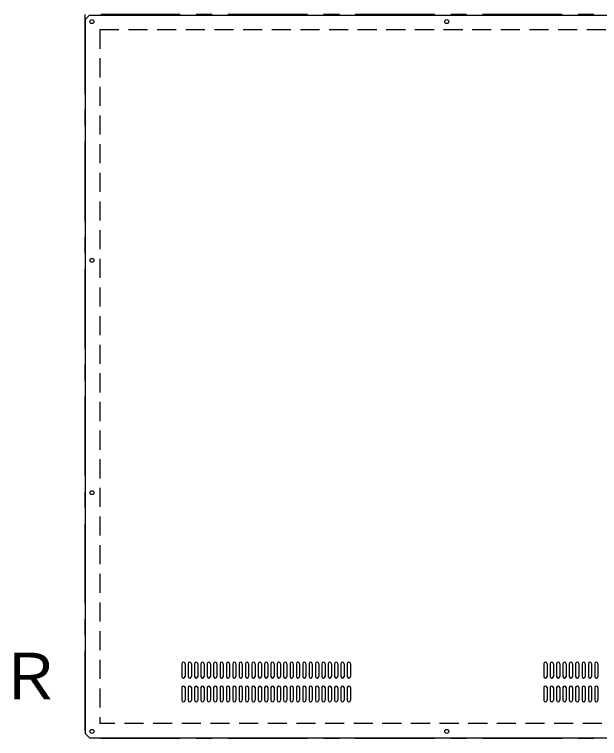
# Model space of a CAD drawing. Units: millimetres, scale not verified. Extents: x -3416 to 4046, y -2178 to 2260.
# Drawn here: x -3416 to -2681, y 1249 to 2159 of the extents above; entities that cross this region are included whole.
import ezdxf
from ezdxf.enums import TextEntityAlignment as Align

# ---------------------------------------------------------------- set-up
doc = ezdxf.new("R2010")
doc.units = ezdxf.units.MM
doc.header["$LTSCALE"] = 20
doc.linetypes.add('CHAIN1', pattern=[8, 5, -1, 1, -1])
doc.linetypes.add('DASHED1', pattern=[1.8, 1.2, -0.6])
doc.layers.add('0-0', color=7, linetype='Continuous')
doc.styles.add('ＭＳ ゴシック', font='')
doc.styles.get('ＭＳ ゴシック').set_extended_font_data('MS Gothic')

msp = doc.modelspace()

# ---------------------------------------------------------------- linework, layer by layer
at = {"layer": '0-0', "color": 4, "linetype": 'CHAIN1'}
for p, q in [((-3327.53, 2158.6), (-3327.53, 1248.6)), ((312.47, 2158.6), (-3327.53, 2158.6)), ((312.47, 1248.6), (-3327.53, 1248.6))]:
    msp.add_line(p, q, dxfattribs=at)
at = {"layer": '0-0'}
for p, q in [((-3321.53, 2157.6), (-3326.53, 2152.6)), ((-3321.53, 2157.6), (-1525.53, 2157.6)), ((-3326.53, 1254.6), (-3326.53, 2152.6)), ((-3205.53, 1342.6), (-3205.53, 1326.6)), ((-3201.53, 1342.6), (-3201.53, 1326.6)), ((-3197.53, 1342.6), (-3197.53, 1326.6)), ((-3193.53, 1342.6), (-3193.53, 1326.6)), ((-3189.53, 1342.6), (-3189.53, 1326.6)), ((-3185.53, 1342.6), (-3185.53, 1326.6)), ((-3181.53, 1342.6), (-3181.53, 1326.6)), ((-3177.53, 1342.6), (-3177.53, 1326.6)), ((-3173.53, 1342.6), (-3173.53, 1326.6)), ((-3169.53, 1342.6), (-3169.53, 1326.6)), ((-3165.53, 1342.6), (-3165.53, 1326.6)), ((-3161.53, 1342.6), (-3161.53, 1326.6)), ((-3157.53, 1342.6), (-3157.53, 1326.6)), ((-3153.53, 1342.6), (-3153.53, 1326.6)), ((-3149.53, 1342.6), (-3149.53, 1326.6)), ((-3145.53, 1342.6), (-3145.53, 1326.6)), ((-3141.53, 1342.6), (-3141.53, 1326.6)), ((-3137.53, 1342.6), (-3137.53, 1326.6)), ((-3133.53, 1342.6), (-3133.53, 1326.6)), ((-3129.53, 1342.6), (-3129.53, 1326.6)), ((-3125.53, 1342.6), (-3125.53, 1326.6)), ((-3121.53, 1342.6), (-3121.53, 1326.6)), ((-3117.53, 1342.6), (-3117.53, 1326.6)), ((-3113.53, 1342.6), (-3113.53, 1326.6)), ((-3109.53, 1342.6), (-3109.53, 1326.6)), ((-3105.53, 1342.6), (-3105.53, 1326.6)), ((-3101.53, 1342.6), (-3101.53, 1326.6)), ((-3097.53, 1342.6), (-3097.53, 1326.6)), ((-3093.53, 1342.6), (-3093.53, 1326.6)), ((-3089.53, 1342.6), (-3089.53, 1326.6)), ((-3085.53, 1342.6), (-3085.53, 1326.6)), ((-3081.53, 1342.6), (-3081.53, 1326.6)), ((-3077.53, 1342.6), (-3077.53, 1326.6)), ((-3073.53, 1342.6), (-3073.53, 1326.6)), ((-3069.53, 1342.6), (-3069.53, 1326.6)), ((-3065.53, 1342.6), (-3065.53, 1326.6)), ((-3061.53, 1342.6), (-3061.53, 1326.6)), ((-3057.53, 1342.6), (-3057.53, 1326.6)), ((-3053.53, 1342.6), (-3053.53, 1326.6)), ((-3049.53, 1342.6), (-3049.53, 1326.6)), ((-3045.53, 1342.6), (-3045.53, 1326.6)), ((-3041.53, 1342.6), (-3041.53, 1326.6)), ((-3037.53, 1342.6), (-3037.53, 1326.6)), ((-3033.53, 1342.6), (-3033.53, 1326.6)), ((-3029.53, 1342.6), (-3029.53, 1326.6)), ((-3025.53, 1342.6), (-3025.53, 1326.6)), ((-3021.53, 1342.6), (-3021.53, 1326.6)), ((-3017.53, 1342.6), (-3017.53, 1326.6)), ((-3013.53, 1342.6), (-3013.53, 1326.6)), ((-3009.53, 1342.6), (-3009.53, 1326.6)), ((-3005.53, 1342.6), (-3005.53, 1326.6)), ((-3001.53, 1342.6), (-3001.53, 1326.6)), ((-2997.53, 1342.6), (-2997.53, 1326.6)), ((-2993.53, 1342.6), (-2993.53, 1326.6)), ((-2750.53, 1342.6), (-2750.53, 1326.6)), ((-2746.53, 1342.6), (-2746.53, 1326.6)), ((-2742.53, 1342.6), (-2742.53, 1326.6)), ((-2738.53, 1342.6), (-2738.53, 1326.6)), ((-2734.53, 1342.6), (-2734.53, 1326.6)), ((-2730.53, 1342.6), (-2730.53, 1326.6)), ((-2726.53, 1342.6), (-2726.53, 1326.6)), ((-2722.53, 1342.6), (-2722.53, 1326.6)), ((-2718.53, 1342.6), (-2718.53, 1326.6)), ((-2714.53, 1342.6), (-2714.53, 1326.6)), ((-2710.53, 1342.6), (-2710.53, 1326.6)), ((-2706.53, 1342.6), (-2706.53, 1326.6)), ((-2702.53, 1342.6), (-2702.53, 1326.6)), ((-2698.53, 1342.6), (-2698.53, 1326.6)), ((-2694.53, 1342.6), (-2694.53, 1326.6)), ((-2690.53, 1342.6), (-2690.53, 1326.6)), ((-2686.53, 1342.6), (-2686.53, 1326.6)), ((-2682.53, 1342.6), (-2682.53, 1326.6)), ((-3205.53, 1312.6), (-3205.53, 1296.6)), ((-3201.53, 1312.6), (-3201.53, 1296.6)), ((-3197.53, 1312.6), (-3197.53, 1296.6)), ((-3193.53, 1312.6), (-3193.53, 1296.6)), ((-3189.53, 1312.6), (-3189.53, 1296.6)), ((-3185.53, 1312.6), (-3185.53, 1296.6)), ((-3181.53, 1312.6), (-3181.53, 1296.6)), ((-3177.53, 1312.6), (-3177.53, 1296.6)), ((-3173.53, 1312.6), (-3173.53, 1296.6)), ((-3169.53, 1312.6), (-3169.53, 1296.6)), ((-3165.53, 1312.6), (-3165.53, 1296.6)), ((-3161.53, 1312.6), (-3161.53, 1296.6)), ((-3157.53, 1312.6), (-3157.53, 1296.6)), ((-3153.53, 1312.6), (-3153.53, 1296.6)), ((-3149.53, 1312.6), (-3149.53, 1296.6)), ((-3145.53, 1312.6), (-3145.53, 1296.6)), ((-3141.53, 1312.6), (-3141.53, 1296.6)), ((-3137.53, 1312.6), (-3137.53, 1296.6)), ((-3133.53, 1312.6), (-3133.53, 1296.6)), ((-3129.53, 1312.6), (-3129.53, 1296.6)), ((-3125.53, 1312.6), (-3125.53, 1296.6)), ((-3121.53, 1312.6), (-3121.53, 1296.6)), ((-3117.53, 1312.6), (-3117.53, 1296.6)), ((-3113.53, 1312.6), (-3113.53, 1296.6)), ((-3109.53, 1312.6), (-3109.53, 1296.6)), ((-3105.53, 1312.6), (-3105.53, 1296.6)), ((-3101.53, 1312.6), (-3101.53, 1296.6)), ((-3097.53, 1312.6), (-3097.53, 1296.6)), ((-3093.53, 1312.6), (-3093.53, 1296.6)), ((-3089.53, 1312.6), (-3089.53, 1296.6)), ((-3085.53, 1312.6), (-3085.53, 1296.6)), ((-3081.53, 1312.6), (-3081.53, 1296.6)), ((-3077.53, 1312.6), (-3077.53, 1296.6)), ((-3073.53, 1312.6), (-3073.53, 1296.6)), ((-3069.53, 1312.6), (-3069.53, 1296.6)), ((-3065.53, 1312.6), (-3065.53, 1296.6)), ((-3061.53, 1312.6), (-3061.53, 1296.6)), ((-3057.53, 1312.6), (-3057.53, 1296.6)), ((-3053.53, 1312.6), (-3053.53, 1296.6)), ((-3049.53, 1312.6), (-3049.53, 1296.6)), ((-3045.53, 1312.6), (-3045.53, 1296.6)), ((-3041.53, 1312.6), (-3041.53, 1296.6)), ((-3037.53, 1312.6), (-3037.53, 1296.6)), ((-3033.53, 1312.6), (-3033.53, 1296.6)), ((-3029.53, 1312.6), (-3029.53, 1296.6)), ((-3025.53, 1312.6), (-3025.53, 1296.6)), ((-3021.53, 1312.6), (-3021.53, 1296.6)), ((-3017.53, 1312.6), (-3017.53, 1296.6)), ((-3013.53, 1312.6), (-3013.53, 1296.6)), ((-3009.53, 1312.6), (-3009.53, 1296.6)), ((-3005.53, 1312.6), (-3005.53, 1296.6)), ((-3001.53, 1312.6), (-3001.53, 1296.6)), ((-2997.53, 1312.6), (-2997.53, 1296.6)), ((-2993.53, 1312.6), (-2993.53, 1296.6)), ((-2750.53, 1312.6), (-2750.53, 1296.6)), ((-2746.53, 1312.6), (-2746.53, 1296.6)), ((-2742.53, 1312.6), (-2742.53, 1296.6)), ((-2738.53, 1312.6), (-2738.53, 1296.6)), ((-2734.53, 1312.6), (-2734.53, 1296.6)), ((-2730.53, 1312.6), (-2730.53, 1296.6)), ((-2726.53, 1312.6), (-2726.53, 1296.6)), ((-2722.53, 1312.6), (-2722.53, 1296.6)), ((-2718.53, 1312.6), (-2718.53, 1296.6)), ((-2714.53, 1312.6), (-2714.53, 1296.6)), ((-2710.53, 1312.6), (-2710.53, 1296.6)), ((-2706.53, 1312.6), (-2706.53, 1296.6)), ((-2702.53, 1312.6), (-2702.53, 1296.6)), ((-2698.53, 1312.6), (-2698.53, 1296.6)), ((-2694.53, 1312.6), (-2694.53, 1296.6)), ((-2690.53, 1312.6), (-2690.53, 1296.6)), ((-2686.53, 1312.6), (-2686.53, 1296.6)), ((-2682.53, 1312.6), (-2682.53, 1296.6)), ((-3326.53, 1254.6), (-3321.53, 1249.6)), ((-3321.53, 1249.6), (-1525.53, 1249.6))]:
    msp.add_line(p, q, dxfattribs=at)
at = {"layer": '0-0', "linetype": 'DASHED1'}
for p, q in [((-3308.53, 2139.6), (-3308.53, 1267.6)), ((-3308.53, 2139.6), (-1525.53, 2139.6)), ((-1525.53, 1267.6), (-3308.53, 1267.6))]:
    msp.add_line(p, q, dxfattribs=at)
at = {"layer": '0-0'}
for centre in [(-3318.53, 2149.6), (-2872.53, 2149.6), (-3318.53, 1849.6), (-3318.53, 1557.6), (-3318.53, 1257.6), (-2872.53, 1257.6)]:
    msp.add_circle(centre, 2.5, dxfattribs=at)
for centre, start, end in [((-3203.53, 1342.6), 0, 180), ((-3195.53, 1342.6), 0, 180), ((-3187.53, 1342.6), 0, 180), ((-3179.53, 1342.6), 0, 180), ((-3171.53, 1342.6), 0, 180), ((-3163.53, 1342.6), 0, 180), ((-3155.53, 1342.6), 0, 180), ((-3147.53, 1342.6), 0, 180), ((-3139.53, 1342.6), 0, 180), ((-3131.53, 1342.6), 0, 180), ((-3123.53, 1342.6), 0, 180), ((-3115.53, 1342.6), 0, 180), ((-3107.53, 1342.6), 0, 180), ((-3099.53, 1342.6), 0, 180), ((-3091.53, 1342.6), 0, 180), ((-3083.53, 1342.6), 0, 180), ((-3075.53, 1342.6), 0, 180), ((-3067.53, 1342.6), 0, 180), ((-3059.53, 1342.6), 0, 180), ((-3051.53, 1342.6), 0, 180), ((-3043.53, 1342.6), 0, 180), ((-3035.53, 1342.6), 0, 180), ((-3027.53, 1342.6), 0, 180), ((-3019.53, 1342.6), 0, 180), ((-3011.53, 1342.6), 0, 180), ((-3003.53, 1342.6), 0, 180), ((-2995.53, 1342.6), 0, 180), ((-2748.53, 1342.6), 0, 180), ((-2740.53, 1342.6), 0, 180), ((-2732.53, 1342.6), 0, 180), ((-2724.53, 1342.6), 0, 180), ((-2716.53, 1342.6), 0, 180), ((-2708.53, 1342.6), 0, 180), ((-2700.53, 1342.6), 0, 180), ((-2692.53, 1342.6), 0, 180), ((-2684.53, 1342.6), 0, 180), ((-3203.53, 1326.6), 180, 0), ((-3195.53, 1326.6), 180, 0), ((-3187.53, 1326.6), 180, 0), ((-3179.53, 1326.6), 180, 0), ((-3171.53, 1326.6), 180, 0), ((-3163.53, 1326.6), 180, 0), ((-3155.53, 1326.6), 180, 0), ((-3147.53, 1326.6), 180, 0), ((-3139.53, 1326.6), 180, 0), ((-3131.53, 1326.6), 180, 0), ((-3123.53, 1326.6), 180, 0), ((-3115.53, 1326.6), 180, 0), ((-3107.53, 1326.6), 180, 0), ((-3099.53, 1326.6), 180, 0), ((-3091.53, 1326.6), 180, 0), ((-3083.53, 1326.6), 180, 0), ((-3075.53, 1326.6), 180, 0), ((-3067.53, 1326.6), 180, 0), ((-3059.53, 1326.6), 180, 0), ((-3051.53, 1326.6), 180, 0), ((-3043.53, 1326.6), 180, 0), ((-3035.53, 1326.6), 180, 0), ((-3027.53, 1326.6), 180, 0), ((-3019.53, 1326.6), 180, 0), ((-3011.53, 1326.6), 180, 0), ((-3003.53, 1326.6), 180, 0), ((-2995.53, 1326.6), 180, 0), ((-2748.53, 1326.6), 180, 0), ((-2740.53, 1326.6), 180, 0), ((-2732.53, 1326.6), 180, 0), ((-2724.53, 1326.6), 180, 0), ((-2716.53, 1326.6), 180, 0), ((-2708.53, 1326.6), 180, 0), ((-2700.53, 1326.6), 180, 0), ((-2692.53, 1326.6), 180, 0), ((-2684.53, 1326.6), 180, 0), ((-3203.53, 1312.6), 0, 180), ((-3195.53, 1312.6), 0, 180), ((-3187.53, 1312.6), 0, 180), ((-3179.53, 1312.6), 0, 180), ((-3171.53, 1312.6), 0, 180), ((-3163.53, 1312.6), 0, 180), ((-3155.53, 1312.6), 0, 180), ((-3147.53, 1312.6), 0, 180), ((-3139.53, 1312.6), 0, 180), ((-3131.53, 1312.6), 0, 180), ((-3123.53, 1312.6), 0, 180), ((-3115.53, 1312.6), 0, 180), ((-3107.53, 1312.6), 0, 180), ((-3099.53, 1312.6), 0, 180), ((-3091.53, 1312.6), 0, 180), ((-3083.53, 1312.6), 0, 180), ((-3075.53, 1312.6), 0, 180), ((-3067.53, 1312.6), 0, 180), ((-3059.53, 1312.6), 0, 180), ((-3051.53, 1312.6), 0, 180), ((-3043.53, 1312.6), 0, 180), ((-3035.53, 1312.6), 0, 180), ((-3027.53, 1312.6), 0, 180), ((-3019.53, 1312.6), 0, 180), ((-3011.53, 1312.6), 0, 180), ((-3003.53, 1312.6), 0, 180), ((-2995.53, 1312.6), 0, 180), ((-2748.53, 1312.6), 0, 180), ((-2740.53, 1312.6), 0, 180), ((-2732.53, 1312.6), 0, 180), ((-2724.53, 1312.6), 0, 180), ((-2716.53, 1312.6), 0, 180), ((-2708.53, 1312.6), 0, 180), ((-2700.53, 1312.6), 0, 180), ((-2692.53, 1312.6), 0, 180), ((-2684.53, 1312.6), 0, 180), ((-3203.53, 1296.6), 180, 0), ((-3195.53, 1296.6), 180, 0), ((-3187.53, 1296.6), 180, 0), ((-3179.53, 1296.6), 180, 0), ((-3171.53, 1296.6), 180, 0), ((-3163.53, 1296.6), 180, 0), ((-3155.53, 1296.6), 180, 0), ((-3147.53, 1296.6), 180, 0), ((-3139.53, 1296.6), 180, 0), ((-3131.53, 1296.6), 180, 0), ((-3123.53, 1296.6), 180, 0), ((-3115.53, 1296.6), 180, 0), ((-3107.53, 1296.6), 180, 0), ((-3099.53, 1296.6), 180, 0), ((-3091.53, 1296.6), 180, 0), ((-3083.53, 1296.6), 180, 0), ((-3075.53, 1296.6), 180, 0), ((-3067.53, 1296.6), 180, 0), ((-3059.53, 1296.6), 180, 0), ((-3051.53, 1296.6), 180, 0), ((-3043.53, 1296.6), 180, 0), ((-3035.53, 1296.6), 180, 0), ((-3027.53, 1296.6), 180, 0), ((-3019.53, 1296.6), 180, 0), ((-3011.53, 1296.6), 180, 0), ((-3003.53, 1296.6), 180, 0), ((-2995.53, 1296.6), 180, 0), ((-2748.53, 1296.6), 180, 0), ((-2740.53, 1296.6), 180, 0), ((-2732.53, 1296.6), 180, 0), ((-2724.53, 1296.6), 180, 0), ((-2716.53, 1296.6), 180, 0), ((-2708.53, 1296.6), 180, 0), ((-2700.53, 1296.6), 180, 0), ((-2692.53, 1296.6), 180, 0), ((-2684.53, 1296.6), 180, 0)]:
    msp.add_arc(centre, 2, start, end, dxfattribs=at)

# ---------------------------------------------------------------- texts
at = {"layer": '0-0', "style": 'ＭＳ ゴシック'}
msp.add_text('Ｒ', height=58.65, dxfattribs=at).set_placement((-3436.18, 1280.17), align=Align.BOTTOM_LEFT)

doc.saveas('drawing.dxf')
